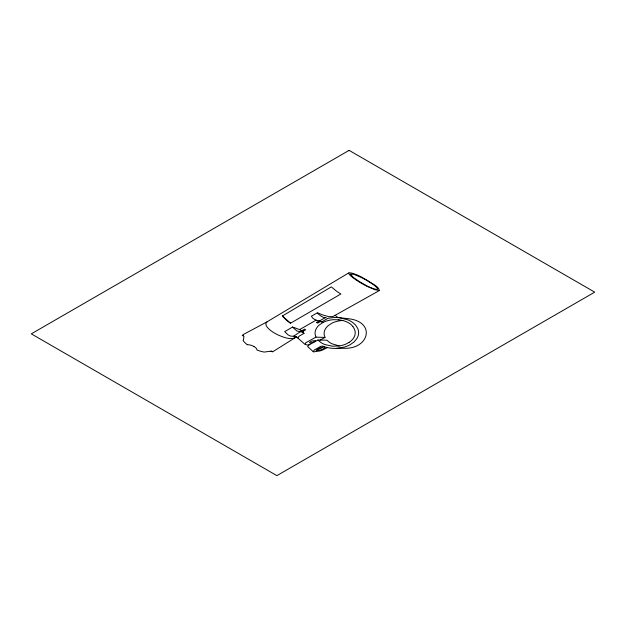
<?xml version="1.0" encoding="UTF-8"?>
<svg xmlns="http://www.w3.org/2000/svg" width="626" height="626" viewBox="0 0 626 626"><rect width="100%" height="100%" fill="white"/><g stroke="black" fill="none" stroke-linecap="round" stroke-linejoin="round"><path stroke-width="0.94" d="M272.474 351.577L271.535 351.233L272.193 351.327M298.054 338.22L298.508 336.741A12.395 7.152 0 0 1 300.472 335.38L304.017 333.368L301.755 332.015L296.927 330.982L292.522 327.093L294.384 327.601A35.604 20.556 0 0 0 299.705 329.55L301.325 331.021L303.399 331.123M379.442 290.511L374.951 289.736L366.789 286.145A115.904 66.919 0 0 1 355.748 279.72C338.963 267.983 356.937 273.812 363.925 278.492A125.137 72.248 0 0 1 367.611 280.558C371.335 283.453 378.394 285.902 379.442 290.511L332.868 316.584L328.736 316.67L322.507 314.862A45.127 26.049 0 0 1 319.111 313.438A22.481 12.982 0 0 0 318.564 313.196C314.346 311.349 323.493 318.712 325.348 317.632A3.545 2.042 0 0 1 326.287 317.82M349.136 342.344L346.319 343.893A19.414 11.213 0 0 1 339.018 345.982L332.398 346.201L325.105 344.597A20.877 12.05 0 0 1 320.989 342.586L317.938 340.02L309.307 344.746L307.624 346.569L313.469 351.882L320.058 350.912A28.616 16.519 0 0 0 323.376 349.652L327.437 347.579M294.956 337.813L273.421 351.35A5.337 3.083 0 0 1 272.255 351.898M348.823 272.858L266.966 321.889C263.632 324.878 268.789 329.065 271.152 330.864A44.524 25.705 0 0 0 278.523 335.184C283.985 337.344 290.98 340.607 296.505 336.952M282.365 315.997L331.326 286.872L336.475 291.137A78.086 45.088 0 0 0 340.888 293.977L290.581 323.18L289.861 322.734A45.917 26.511 0 0 1 286.567 320.418L282.365 315.997L290.581 323.18M321.803 321.866L328.055 318.258A1.815 1.049 0 0 0 328.611 318.227L331.968 317.742A20.228 11.683 0 0 1 339.566 317.734L348.111 319.933A25.314 14.617 0 0 1 353.072 322.758L355.599 325.09L357.704 328.368A30.588 17.661 0 0 1 356.679 338.885L353.964 342.031L350.161 344.691A25.071 14.476 0 0 1 344.472 347.031L336.334 348.392M292.561 327.046L284.681 331.623L288.085 334.902L290.636 336.084A3.13 1.808 0 0 0 291.372 336.162L293.571 336.24L300.331 331.733M317.319 312.828L311.372 316.24C313.673 320.888 319.143 320.199 322.844 322.562A20.721 11.964 0 0 1 325.41 321.404L326.146 321.138A18.537 10.705 0 0 1 333.47 319.683L338.83 319.784M316.036 320.176L299.658 329.573M319.346 321.021L325.348 317.632M301.325 331.021L304.745 329.096L305.637 329.863L302.209 331.788L304.017 333.368M320.755 321.365L317.578 323.149L316.654 322.382L319.103 320.997M352.923 326.482L350.607 324.213A19.938 11.511 0 0 0 344.378 320.981L342.766 320.504A18.021 10.407 0 0 0 334.996 321.92A20.048 11.573 0 0 0 331.686 323.313L328.126 325.716A24.234 13.991 0 0 0 324.784 330.207L324.604 330.692A25.956 14.985 0 0 0 324.26 335.129L325.027 337.422L315.981 337.156L307.656 341.71C302.71 343.525 306.38 346.233 309.807 344.441M320.144 340.059L325.027 337.422M322.844 322.562L319.197 325.05A25.33 14.625 0 0 0 315.77 329.691L315.582 330.199A27.176 15.689 0 0 0 315.214 334.785L315.981 337.156M267.122 321.803L243.725 334.292A5.571 3.216 0 0 0 242.325 335.513L243.944 336.326L243.451 339.769A16.425 9.484 0 0 1 243.068 340.513A31.308 18.076 0 0 0 247.325 344.723M320.309 346.647L314.221 350.036L313.227 351.734M242.317 335.505L243.381 335.52M322.609 347.234L321.357 347.547A15.595 9.007 0 0 0 317.906 348.901L316.138 350.583L320.254 350.114A17.927 10.352 0 0 0 321.92 349.504C322.64 349.23 326.138 347.696 324.362 347.054A1.839 1.064 0 0 0 324.088 347.047L322.609 347.234A2.653 1.534 0 0 1 322.093 347.688A8.921 5.149 0 0 1 318.219 349.214A2.754 1.588 0 0 1 317.108 349.371M270.51 351.233L264.203 352.07L262.45 351.718A29.837 17.231 0 0 1 256.95 350.004A7.254 4.186 0 0 0 256.097 348.095L253.929 346.405M270.737 351.225L271.512 351.233M317.938 340.02L326.952 340.192L328.572 341.686A20.775 11.996 0 0 0 332.109 343.838L339.276 345.943M316.654 322.382L318.65 322.546M339.566 317.734L348.025 318.665C376.179 321.561 369.356 349.214 344.042 348.299L334.605 348.408A20.619 11.902 0 0 1 323.697 346.452M338.556 319.761L342.766 320.504M335.129 315.324L338.063 317.609M296.81 337.109L305.128 344.519M352.79 326.514A25.682 14.828 0 0 1 349.183 342.367M247.293 344.652A9.672 5.587 0 0 1 253.812 346.468M293.578 336.217A5.493 3.169 0 0 1 296.794 337.117M320.222 346.593A2.856 1.651 0 0 1 323.744 346.413M350.552 274.172L353.197 277.318L359.535 281.684A109.691 63.328 0 0 0 364.786 284.681C370.263 288.351 385.929 293.43 371.977 283.68A98.572 56.911 0 0 0 360.654 277.169L353.526 274.227L350.552 274.172M315.285 340.826L314.901 341.326A4.39 2.535 0 0 1 314.667 341.499A8.107 4.679 0 0 1 310.762 342.931A3.787 2.183 0 0 1 310.535 342.985L309.393 342.774L310.449 341.773A8.115 4.687 0 0 1 311.294 341.358A10.032 5.79 0 0 1 312.773 340.841L315.285 340.826M349.112 150.365L31.3 333.854L276.888 475.635L594.7 292.146L349.112 150.365"/></g></svg>
